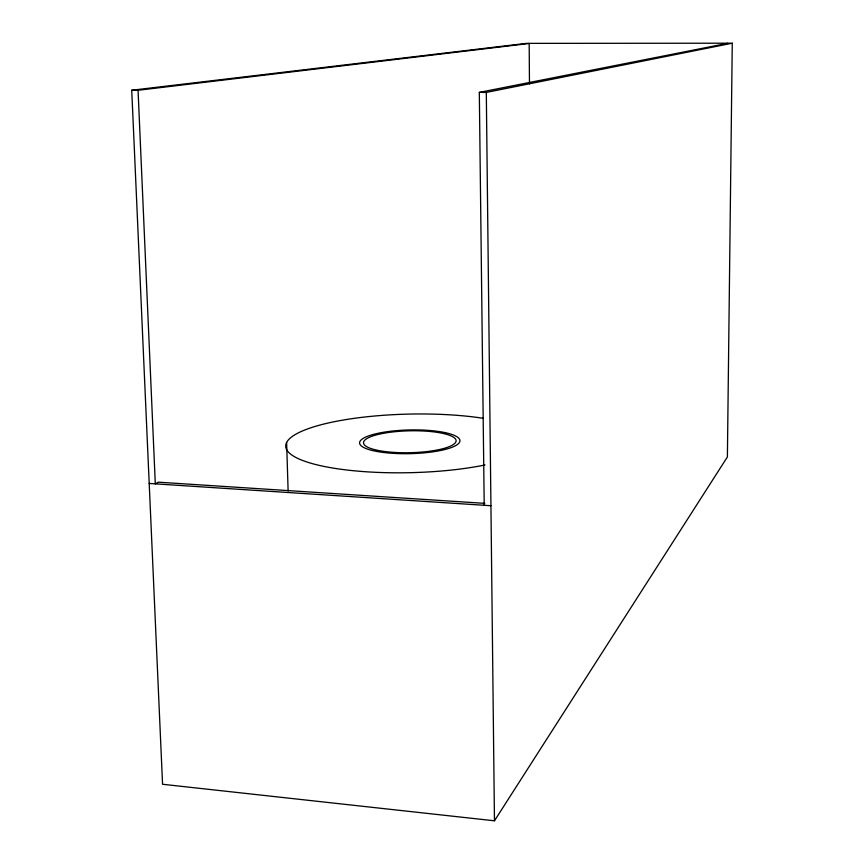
<?xml version="1.0" encoding="UTF-8"?>
<svg xmlns="http://www.w3.org/2000/svg" width="864" height="864" viewBox="0 0 864 864"><rect width="100%" height="100%" fill="white"/><g stroke="black" fill="none" stroke-linecap="round" stroke-linejoin="round"><path stroke-width="1.3" d="M732.262 43.2L727.391 456.959L494.467 820.8L162.562 784.264L131.738 90.245L526.414 43.373L732.262 43.2L486.302 92.426L479.315 92.383L484.207 505.278M479.315 92.383L727.682 43.319M131.738 90.245L138.056 90.277L529.178 43.492L529.47 83.873M484.79 503.356L158.242 482.177L155.304 483.851L138.056 90.277M149.202 483.462L490.936 505.721M286.621 442.465L288.122 490.968M486.302 92.426L494.467 820.8M485.017 464.972A123.736 29.3 -1.3 0 1 318.784 465.275A123.736 29.3 -1.3 0 1 317.326 425.79A123.736 29.3 -1.3 0 1 483.3 418.306M383.368 452.455A50.177 11.858 -1.3 0 0 459.918 441.094A50.177 11.858 -1.3 0 0 386.035 431.86A50.177 11.858 -1.3 0 0 383.368 452.455M385.333 451.58A46.321 10.951 -1.3 0 0 456.073 441.126A46.321 10.951 -1.3 0 0 387.958 432.572A46.321 10.951 -1.3 0 0 385.333 451.58"/></g></svg>
